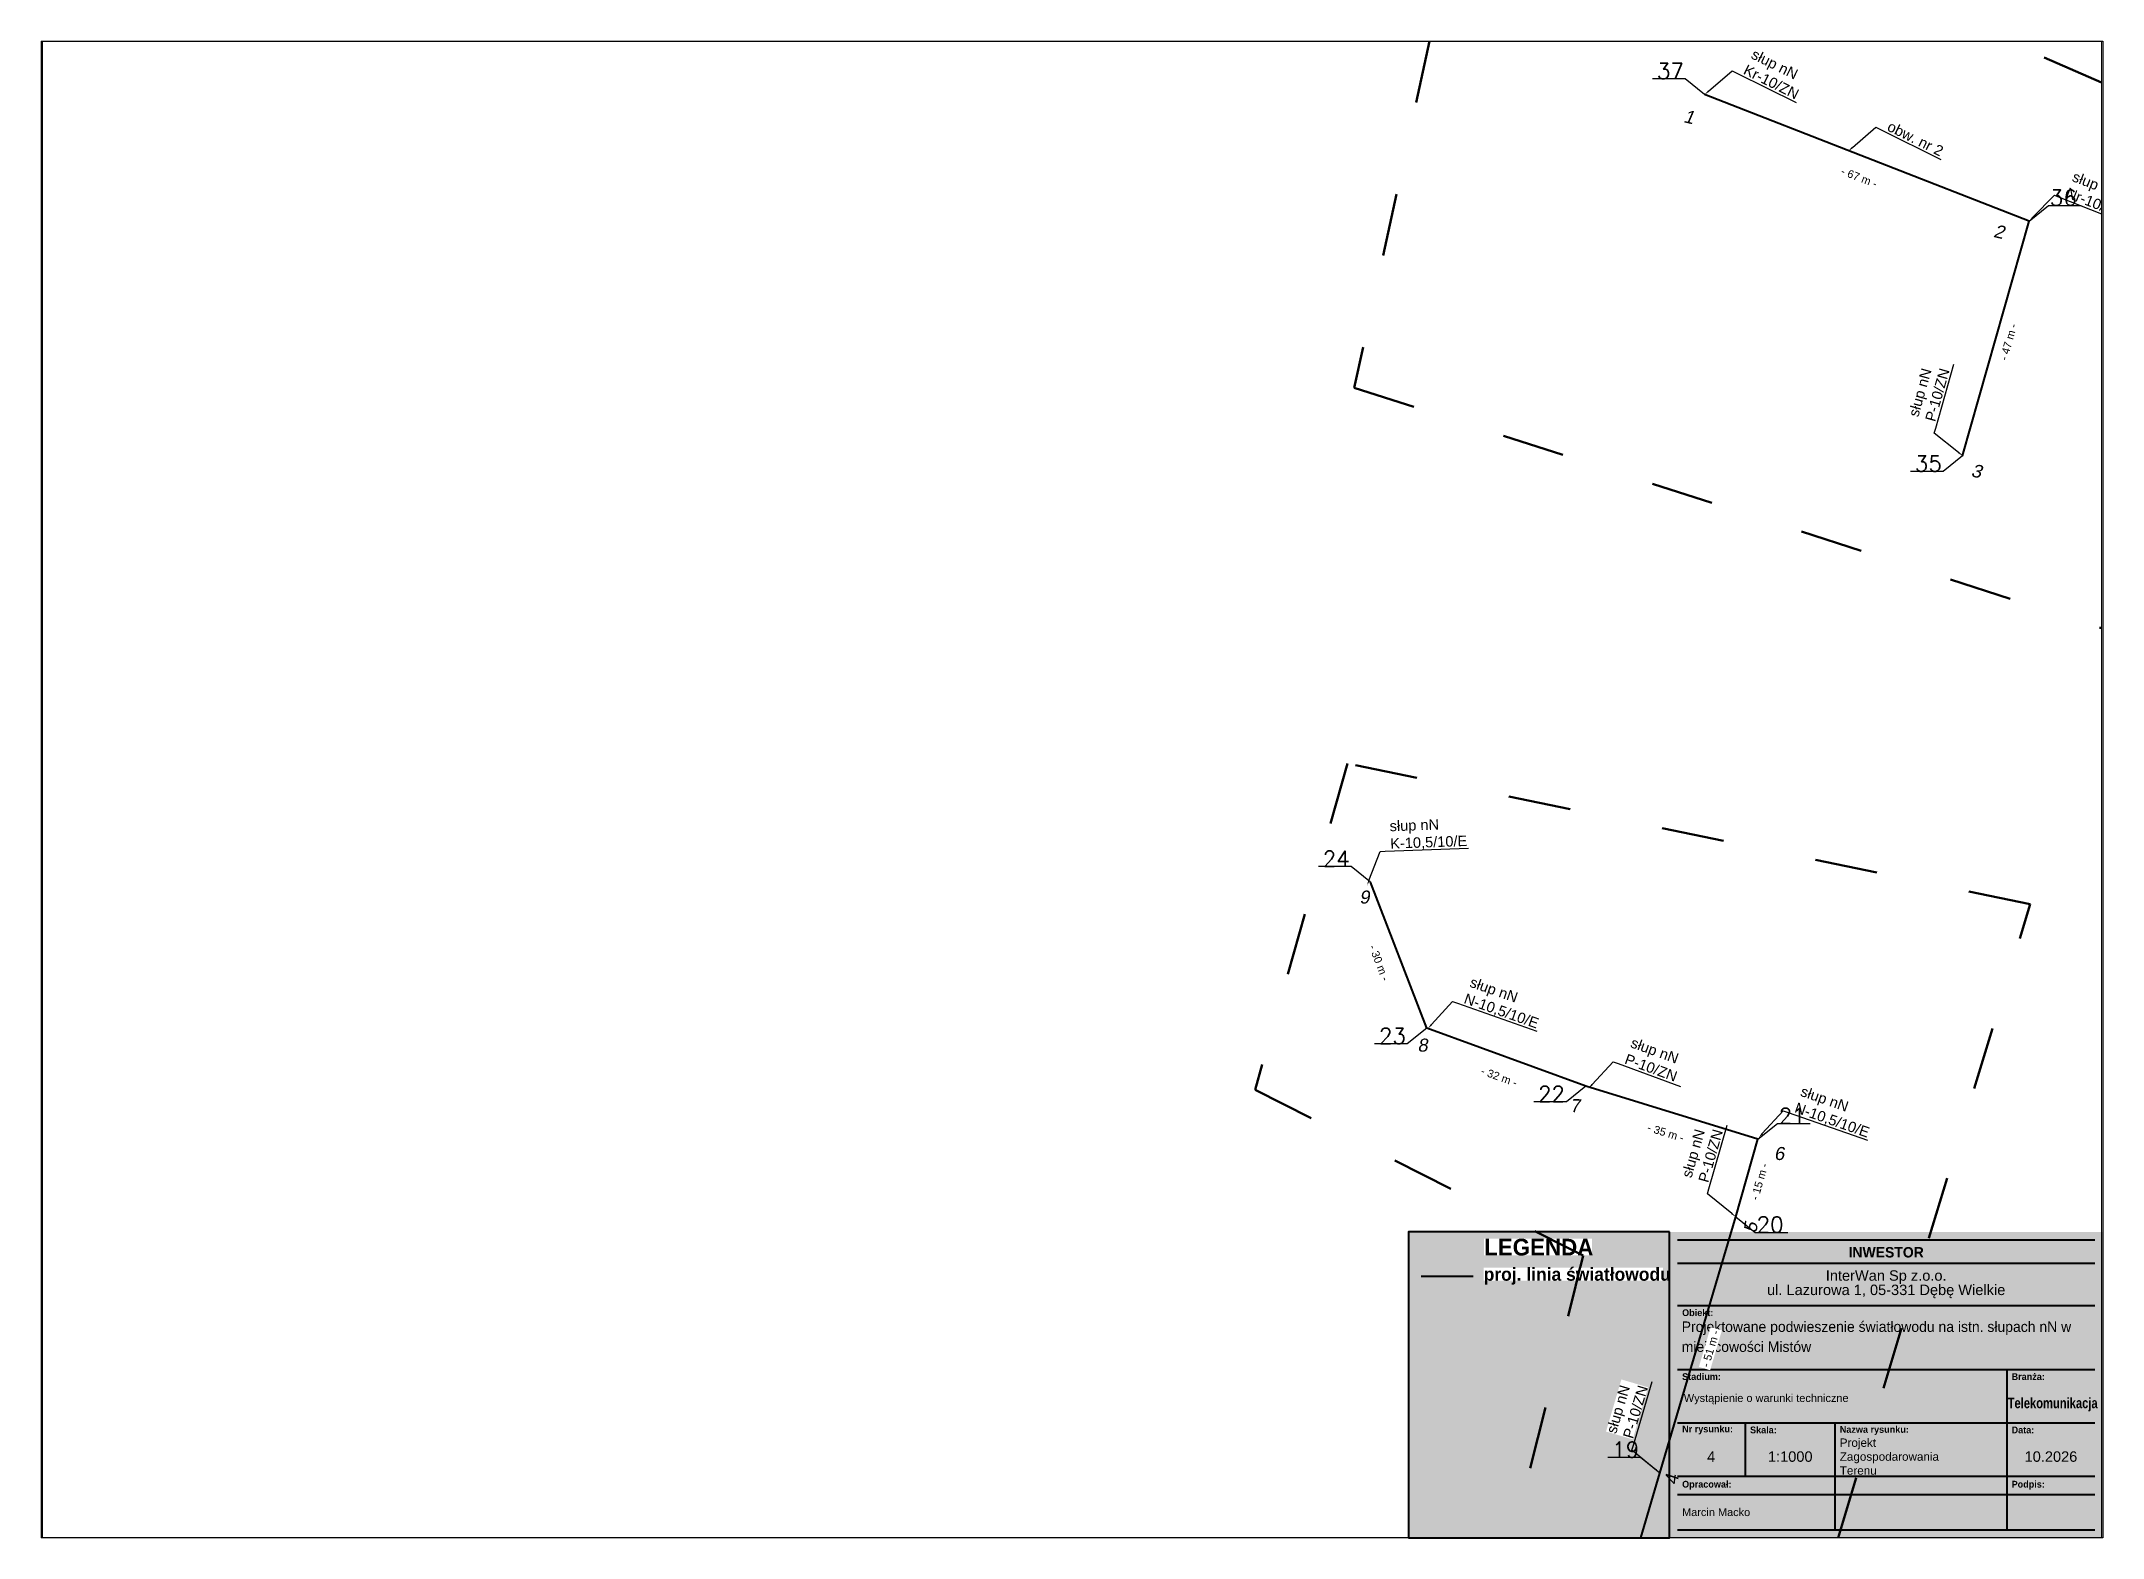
# Paper-space layout '4' of a CAD drawing. Header units: metres, sheet in millimetres. Extents: x 0 to 395, y 0 to 287.
# The model-space entities are those that its viewports show. They can reach past a viewport. Long polylines and large blocks are cut down to what shows.
import ezdxf
from ezdxf import colors
from ezdxf.entities.mleader import LeaderData, LeaderLine
from ezdxf.math import Vec2, Vec3

# ---------------------------------------------------------------- set-up
doc = ezdxf.new("R2010")
doc.units = ezdxf.units.M
doc.header["$MEASUREMENT"] = 0
doc.linetypes.add('ACAD_ISO03W100', pattern=[30, 12, -18])
doc.linetypes.add('DGN Style 2', pattern=[0.005224, 0.003135, -0.00209])
for name, color, linetype, lineweight in [('!TELE', 30, 'Continuous', 40), ('!trafo', 6, 'ACAD_ISO03W100', 50), ('@Tabelka', 7, 'Continuous', 13), ('_mm zasięg trafo', 6, 'ACAD_ISO03W100', 35), ('_numery slupow etap 4 cz. 2', 7, 'Continuous', 40), ('_światłowód', 30, 'Continuous', 50)]:
    doc.layers.add(name, color=color, linetype=linetype, lineweight=lineweight)
for name, color, linetype in [('!wymiary', 7, 'Continuous'), ('_MM opisy', 7, 'Continuous'), ('makro-numeracja-punktow', 7, 'Continuous')]:
    doc.layers.add(name, color=color, linetype=linetype)
doc.layers.add('@KonstrTabelki', color=253, linetype='DGN Style 2', lineweight=0, plot=False)
doc.styles.add('GeodText', font='romans.shx')
doc.styles.add('LEGENDA', font='arial.ttf')
doc.styles.get("Standard").update_dxf_attribs({"font": 'arial.ttf'})
doc.dimstyles.new('opis linie', dxfattribs={"dimtxt": 1.5, "dimasz": 2.5, "dimexe": 1.25, "dimexo": 0.625, "dimgap": 2.5, "dimtad": 4, "dimdec": 0, "dimtxsty": 'Standard', "dimcen": 2.5, "dimse1": 1, "dimse2": 1, "dimsd1": 1, "dimsd2": 1, "dimclrt": 256, "dimazin": 3, "dimtfac": 1, "dimtdec": 0, "dimtmove": 0, "dimatfit": 3, "dimtfill": 1})
doc.dimstyles.get("Standard").update_dxf_attribs({"dimtxt": 2.5, "dimasz": 2.5, "dimexe": 1.25, "dimexo": 0.625, "dimtad": 1, "dimtxsty": 'Standard', "dimcen": 2.5, "dimazin": 3, "dimtfac": 1, "dimtmove": 0, "dimatfit": 3})

# ---------------------------------------------------------------- blocks, each defined once
blk = doc.blocks.new('tabelka')
at = {"true_color": 0xffffff, "transparency": 33554687}
h = blk.add_hatch(color=7, dxfattribs=at)
h.dxf.hatch_style = 1
h.paths.add_polyline_path([(-83, 58.61), (0, 58.61), (0, 0), (-83, 0)])
at = {"layer": '@KonstrTabelki'}
blk.add_lwpolyline([(-51.29, 11.83), (-51.29, 22.05)], dxfattribs=at)
at = {"layer": '@Tabelka', "lineweight": 40}
for p, q in [((-81.5, 57.11), (-1.5, 57.11)), ((-81.5, 52.66), (-1.5, 52.66)), ((-81.5, 44.52), (-1.5, 44.52)), ((-81.5, 32.27), (-1.5, 32.27)), ((-81.5, 32.27), (-18.36, 32.27)), ((-18.36, 32.27), (-18.36, 22.05)), ((-81.5, 22.05), (-18.36, 22.05)), ((-68.48, 11.83), (-68.48, 22.05)), ((-51.29, 11.83), (-51.29, 22.05)), ((-18.36, 22.05), (-1.5, 22.05)), ((-18.36, 22.05), (-18.36, 11.83)), ((-51.29, 11.83), (-51.29, 18.64)), ((-18.36, 18.64), (-18.36, 11.83)), ((-51.29, 1.5), (-51.29, 15.11)), ((-18.36, 15.11), (-18.36, 1.5)), ((-81.5, 11.83), (-1.5, 11.83)), ((-81.5, 11.83), (-1.5, 11.83)), ((-81.5, 8.31), (-1.5, 8.31)), ((-81.5, 1.5), (-1.5, 1.5)), ((-81.5, 1.5), (-1.5, 1.5))]:
    blk.add_line(p, q, dxfattribs=at)
at = {"layer": '@Tabelka'}
for s, insert, char_height, attachment_point, line_spacing_factor in [('{\\fLato Light|b1|i0|c238|p34;INWESTOR}', (-41.5, 55.72), 2, 2, 0.825), ('{\\fLato Light|b1|i0|c238|p34;Obiekt:}', (-80.6, 43.13), 1.3, 4, 0.946154), ('{\\fLato Light|b1|i0|c238|p34;Branża:}', (-17.47, 30.88), 1.3, 4, 0.946154), ('Wystąpienie o warunki techniczne', (-80.27, 26.56), 1.5, 4, 0.825), ('{\\fLato Light|b1|i0|c238|p34;\\W0.8;Telekomunikacja}', (-9.6, 25.53), 2, 5, 0.76875), ('{\\fLato Light|b1|i0|c238|p34;Nr rysunku:}', (-80.6, 20.66), 1.3, 4, 0.946154), ('{\\fLato Light|b1|i0|c238|p34;Skala:}', (-67.58, 20.66), 1.3, 4, 0.946154), ('{\\fLato Light|b1|i0|c238|p34;Nazwa rysunku:}', (-50.39, 20.57), 1.3, 4, 0.946154), ('{\\fLato Light|b1|i0|c238|p34;Data:}', (-17.47, 20.66), 1.3, 4, 0.946154), ('10.2026', (-9.93, 15.55), 2, 5, 0.825), ('{\\fLato Light|b1|i0|c238|p34;Opracował:}', (-80.6, 10.07), 1.3, 4, 0.946154), ('{\\fLato Light|b1|i0|c238|p34;Podpis:}', (-17.47, 10.07), 1.3, 4, 0.946154)]:
    blk.add_mtext(s, dxfattribs=dict(at, insert=insert, char_height=char_height, attachment_point=attachment_point, line_spacing_factor=line_spacing_factor))
at = {"layer": '@Tabelka', "insert": (-41.5, 51.27), "char_height": 2, "attachment_point": 2, "line_spacing_factor": 0.825, "style": 'LEGENDA'}
blk.add_mtext('InterWan Sp z.o.o.\\Pul. Lazurowa 1, 05-331 Dębę Wielkie', dxfattribs=at)
at = {"layer": '@Tabelka', "attachment_point": 4}
for s, insert, char_height, width, line_spacing_factor in [('{\\fLato Light|b1|i0|c238|p34;Stadium:}', (-80.6, 30.88), 1.3, 8.6456, 0.946154), ('Marcin Macko', (-80.6, 4.9), 1.5, 27.9275, 0.825)]:
    blk.add_mtext(s, dxfattribs=dict(at, insert=insert, char_height=char_height, width=width, line_spacing_factor=line_spacing_factor))
blk = doc.blocks.new('legenda')
at = {"true_color": 0xffffff, "transparency": 33554687}
h = blk.add_hatch(color=7, dxfattribs=at)
h.dxf.hatch_style = 1
h.paths.add_polyline_path([(0, 58.61), (0, 0), (-50, 0), (-50, 58.61)])
at = {"lineweight": 40}
blk.add_lwpolyline([(0, 58.61), (-50, 58.61), (-50, 0)], dxfattribs=at)
at = {"layer": '_światłowód', "lineweight": 40}
blk.add_lwpolyline([(-47.62, 50.14), (-37.62, 50.14)], dxfattribs=at)
at = {"layer": '_mm zasięg trafo', "bg_fill": 3, "box_fill_scale": 1, "bg_fill_color": 256, "bg_fill_transparency": 0}
for s, width, heights, insert, char_height, attachment_point in [('{\\fLato Light|b1|i0|c238|p34;\\C7;LEGENDA}', 20.65, [-3.27], (-35.53, 57.31), 3.2, 1), ('\\pxt4;{\\fLato Light|b1|i0|c238|p34;\\C7;proj. linia światłowodu}', 34.3358, [-3.2], (-35.62, 50.14), 2.5, 4)]:
    blk.add_mtext_dynamic_manual_height_columns(s, width=width, gutter_width=1, heights=heights, dxfattribs=dict(at, insert=insert, char_height=char_height, attachment_point=attachment_point))
at = {"lineweight": 40}
blk.add_lwpolyline([(-50, 0), (0, 0), (0, 58.61)], dxfattribs=at)
blk.add_lwpolyline([(0, 58.61), (0, 0)])
blk = doc.blocks.new('*D203')
at = {"layer": '!wymiary', "insert": (7541980.15, 5787804.05), "char_height": 1.5, "attachment_point": 5, "rotation": 338.6508, "bg_fill": 3, "box_fill_scale": 1.25, "bg_fill_color": 257, "bg_fill_transparency": 0}
blk.add_mtext('\\A1;- 67 m -', dxfattribs=at)
blk = doc.blocks.new('*D204')
at = {"layer": '!wymiary', "insert": (7542008.7343, 5787772.4921), "char_height": 1.5, "attachment_point": 5, "rotation": 74.201313, "bg_fill": 3, "box_fill_scale": 1.25, "bg_fill_color": 257, "bg_fill_transparency": 0}
blk.add_mtext('\\A1;- 47 m -', dxfattribs=at)
blk = doc.blocks.new('*D205')
at = {"layer": '!wymiary', "insert": (7541888.16, 5787653.53), "char_height": 1.5, "attachment_point": 5, "rotation": 291.0293, "bg_fill": 3, "box_fill_scale": 1.25, "bg_fill_color": 257, "bg_fill_transparency": 0}
blk.add_mtext('\\A1;- 30 m -', dxfattribs=at)
blk = doc.blocks.new('*D206')
at = {"layer": '!wymiary', "insert": (7541911.16, 5787631.67), "char_height": 1.5, "attachment_point": 5, "rotation": 340.0193, "bg_fill": 3, "box_fill_scale": 1.25, "bg_fill_color": 257, "bg_fill_transparency": 0}
blk.add_mtext('\\A1;- 32 m -', dxfattribs=at)
blk = doc.blocks.new('*D207')
at = {"layer": '!wymiary', "insert": (7541943.07, 5787620.96), "char_height": 1.5, "attachment_point": 5, "rotation": 342.7886, "bg_fill": 3, "box_fill_scale": 1.25, "bg_fill_color": 257, "bg_fill_transparency": 0}
blk.add_mtext('\\A1;- 35 m -', dxfattribs=at)
blk = doc.blocks.new('*D208')
at = {"layer": '!wymiary', "insert": (7541961.04, 5787611.57), "char_height": 1.5, "attachment_point": 5, "rotation": 74.0459, "bg_fill": 3, "box_fill_scale": 1.25, "bg_fill_color": 257, "bg_fill_transparency": 0}
blk.add_mtext('\\A1;- 15 m -', dxfattribs=at)
blk = doc.blocks.new('*D209')
at = {"layer": '!wymiary', "insert": (7541951.65, 5787579.57), "char_height": 1.5, "attachment_point": 5, "rotation": 73.5395, "bg_fill": 3, "box_fill_scale": 1.25, "bg_fill_color": 257, "bg_fill_transparency": 0}
blk.add_mtext('\\A1;- 51 m -', dxfattribs=at)
blk = doc.blocks.new('*D210')
at = {"layer": '!wymiary', "insert": (7541937.07, 5787530.39), "char_height": 1.5, "attachment_point": 5, "rotation": 73.4291, "bg_fill": 3, "box_fill_scale": 1.25, "bg_fill_color": 257, "bg_fill_transparency": 0}
blk.add_mtext('\\A1;- 51 m -', dxfattribs=at)

msp = doc.modelspace()

# ---------------------------------------------------------------- linework, layer by layer
at = {"layer": '!TELE'}
for points in [[(7541999.97, 5787750.7), (7542012.69, 5787795.64), (7541950.54, 5787819.93)], [(7541927.33, 5787506.49), (7541941.98, 5787555.72), (7541956.5, 5787604.84), (7541960.74, 5787619.69), (7541927.78, 5787629.9), (7541897.28, 5787640.99), (7541886.53, 5787668.95)]]:
    msp.add_lwpolyline(points, dxfattribs=at)

# ---------------------------------------------------------------- texts
at = {"layer": '_numery slupow etap 4 cz. 2', "oblique": 10}
msp.add_text('1', height=2.5, rotation=346.8099, dxfattribs=at).set_placement((7541946.36, 5787814.66))
at = {"layer": 'makro-numeracja-punktow', "lineweight": 30, "char_height": 3, "attachment_point": 9, "line_spacing_factor": 0.8, "style": 'GeodText'}
for s, insert in [('37', (7541946.54, 5787822.93)), ('24', (7541882.53, 5787671.95))]:
    msp.add_mtext(s, dxfattribs=dict(at, insert=insert))

# ---------------------------------------------------------------- next in the draw order: leaders
at = {"layer": '_MM opisy'}
ml = msp.add_multileader_mtext('Standard', dxfattribs=at)
ml.set_content('\\pxql;słup nN\\PKr-10/ZN', color=256)
ml.set_leader_properties()
ml.build(insert=Vec2(0, 0))
ml.multileader.update_dxf_attribs({"has_text_frame": 1, "text_left_attachment_type": 5, "text_right_attachment_type": 5, "dogleg_length": 1, "arrow_head_size": 1})
ctx = ml.context
ctx.base_point, ctx.char_height, ctx.arrow_head_size, ctx.landing_gap_size, ctx.plane_origin, ctx.plane_x_axis, ctx.plane_y_axis = Vec3(7541956.7, 5787824.03), 2, 1, 1, Vec3(7541951.45, 5787817.9), Vec3(0.896138, -0.443776), Vec3(0.443776, 0.896138)
ctx.left_attachment, ctx.right_attachment = 5, 5
notes = []
notes.append((ctx, [(0, (1, 1, 0), (7541955.81, 5787824.47), (0.896138, -0.443776), 1, [(0, [(7541950.54, 5787819.93), (7541955.81, 5787824.47)], 0, [])])]))
ctx.mtext.insert, ctx.mtext.text_direction, ctx.mtext.rotation, ctx.mtext.flow_direction = Vec3(7541960.16, 5787828.75), Vec3(0.896138, -0.443776), 5.823378, 5
ctx.mtext.has_bg_fill, ctx.mtext.bg_color, ctx.mtext.bg_scale_factor, ctx.mtext.bg_transparency, ctx.mtext.use_window_bg_color = 1, -1023410175, 1, 0, 1
ml = msp.add_multileader_mtext('Standard', dxfattribs=at)
ml.set_content('\\pxql;słup nN\\PNr-10/ZN', color=256)
ml.set_leader_properties()
ml.build(insert=Vec2(0, 0))
ml.multileader.update_dxf_attribs({"has_text_frame": 1, "text_left_attachment_type": 5, "text_right_attachment_type": 5, "dogleg_length": 1, "arrow_head_size": 1})
ctx = ml.context
ctx.base_point, ctx.char_height, ctx.arrow_head_size, ctx.landing_gap_size, ctx.plane_origin, ctx.plane_x_axis, ctx.plane_y_axis = Vec3(7542018.47, 5787800.26), 2, 1, 1, Vec3(7542013.77, 5787793.69), Vec3(0.931379, -0.36405), Vec3(0.36405, 0.931379)
ctx.left_attachment, ctx.right_attachment = 5, 5
notes.append((ctx, [(0, (1, 1, 0), (7542017.54, 5787800.62), (0.931379, -0.36405), 1, [(0, [(7542012.69, 5787795.64), (7542017.54, 5787800.62)], 0, [])])]))
ctx.mtext.insert, ctx.mtext.text_direction, ctx.mtext.rotation, ctx.mtext.flow_direction = Vec3(7542021.5, 5787805.27), Vec3(0.931379, -0.36405), 5.910572, 5
ctx.mtext.has_bg_fill, ctx.mtext.bg_color, ctx.mtext.bg_scale_factor, ctx.mtext.bg_transparency, ctx.mtext.use_window_bg_color = 1, -1023410175, 1, 0, 1
ml = msp.add_multileader_mtext('Standard', dxfattribs=at)
ml.set_content('\\pxql;słup nN\\PP-10/ZN', color=256)
ml.set_leader_properties()
ml.build(insert=Vec2(0, 0))
ml.multileader.update_dxf_attribs({"has_text_frame": 1, "text_left_attachment_type": 5, "text_right_attachment_type": 5, "dogleg_length": 1, "arrow_head_size": 1})
ctx = ml.context
ctx.base_point, ctx.char_height, ctx.arrow_head_size, ctx.landing_gap_size, ctx.plane_origin, ctx.plane_x_axis, ctx.plane_y_axis = Vec3(7541994.82, 5787756.02), 2, 1, 1, Vec3(7542001.81, 5787751.97), Vec3(0.272258, 0.962224), Vec3(-0.962224, 0.272258)
ctx.left_attachment, ctx.right_attachment = 5, 5
notes.append((ctx, [(0, (1, 1, 0), (7541994.54, 5787755.05), (0.272258, 0.962224), 1, [(0, [(7541999.97, 5787750.7), (7541994.54, 5787755.05)], 0, [])])]))
ctx.mtext.insert, ctx.mtext.text_direction, ctx.mtext.rotation, ctx.mtext.flow_direction = Vec3(7541989.54, 5787758.55), Vec3(0.272258, 0.962224), 1.295057, 5
ctx.mtext.has_bg_fill, ctx.mtext.bg_color, ctx.mtext.bg_scale_factor, ctx.mtext.bg_transparency, ctx.mtext.use_window_bg_color = 1, -1023410175, 1, 0, 1
ml = msp.add_multileader_mtext('Standard', dxfattribs=at)
ml.set_content('\\pxql;słup nN\\PK-10,5/10/E', color=256)
ml.set_leader_properties()
ml.build(insert=Vec2(0, 0))
ml.multileader.update_dxf_attribs({"has_text_frame": 1, "text_left_attachment_type": 5, "text_right_attachment_type": 5, "dogleg_length": 1, "arrow_head_size": 1})
ctx = ml.context
ctx.base_point, ctx.char_height, ctx.arrow_head_size, ctx.landing_gap_size, ctx.plane_origin, ctx.plane_x_axis, ctx.plane_y_axis = Vec3(7541889.35, 5787674.92), 2, 1, 1, Vec3(7541887.64, 5787667.03), Vec3(0.999361, 0.035743), Vec3(-0.035743, 0.999361)
ctx.left_attachment, ctx.right_attachment = 5, 5
notes.append((ctx, [(0, (1, 1, 0), (7541888.35, 5787674.88), (0.999361, 0.035743), 1, [(0, [(7541885.87, 5787668.38), (7541888.35, 5787674.88)], 0, [])])]))
ctx.mtext.insert, ctx.mtext.text_direction, ctx.mtext.rotation, ctx.mtext.flow_direction = Vec3(7541890.14, 5787680.72), Vec3(0.999361, 0.035743), 0.03575, 5
ctx.mtext.has_bg_fill, ctx.mtext.bg_color, ctx.mtext.bg_scale_factor, ctx.mtext.bg_transparency, ctx.mtext.use_window_bg_color = 1, -1023410175, 1, 0, 1
ml = msp.add_multileader_mtext('Standard', dxfattribs=at)
ml.set_content('\\pxql;słup nN\\PN-10,5/10/E', color=256)
ml.set_leader_properties()
ml.build(insert=Vec2(0, 0))
ml.multileader.update_dxf_attribs({"has_text_frame": 1, "text_left_attachment_type": 5, "text_right_attachment_type": 5, "dogleg_length": 1, "arrow_head_size": 1})
ctx = ml.context
ctx.base_point, ctx.char_height, ctx.arrow_head_size, ctx.landing_gap_size, ctx.plane_origin, ctx.plane_x_axis, ctx.plane_y_axis = Vec3(7541903.16, 5787645.76), 2, 1, 1, Vec3(7541898.69, 5787639.04), Vec3(0.943508, -0.331351), Vec3(0.331351, 0.943508)
ctx.left_attachment, ctx.right_attachment = 5, 5
notes.append((ctx, [(0, (1, 1, 0), (7541902.22, 5787646.09), (0.943508, -0.331351), 1, [(0, [(7541897.54, 5787640.95), (7541902.22, 5787646.09)], 0, [])])]))
ctx.mtext.insert, ctx.mtext.text_direction, ctx.mtext.rotation, ctx.mtext.flow_direction = Vec3(7541906.02, 5787650.87), Vec3(0.943508, -0.331351), 5.94545, 5
ctx.mtext.has_bg_fill, ctx.mtext.bg_color, ctx.mtext.bg_scale_factor, ctx.mtext.bg_transparency, ctx.mtext.use_window_bg_color = 1, -1023410175, 1, 0, 1
ml = msp.add_multileader_mtext('Standard', dxfattribs=at)
ml.set_content('\\pxql;słup nN\\PP-10/ZN', color=256)
ml.set_leader_properties()
ml.build(insert=Vec2(0, 0))
ml.multileader.update_dxf_attribs({"has_text_frame": 1, "text_left_attachment_type": 5, "text_right_attachment_type": 5, "dogleg_length": 1, "arrow_head_size": 1})
ctx = ml.context
ctx.base_point, ctx.char_height, ctx.arrow_head_size, ctx.landing_gap_size, ctx.plane_origin, ctx.plane_x_axis, ctx.plane_y_axis = Vec3(7541933.95, 5787634.19), 2, 1, 1, Vec3(7541929.41, 5787627.52), Vec3(0.939808, -0.341703), Vec3(0.341703, 0.939808)
ctx.left_attachment, ctx.right_attachment = 5, 5
notes.append((ctx, [(0, (1, 1, 0), (7541933.01, 5787634.53), (0.939808, -0.341703), 1, [(0, [(7541928.28, 5787629.44), (7541933.01, 5787634.53)], 0, [])])]))
ctx.mtext.insert, ctx.mtext.text_direction, ctx.mtext.rotation, ctx.mtext.flow_direction = Vec3(7541936.86, 5787639.27), Vec3(0.939808, -0.341703), 5.934456, 5
ctx.mtext.has_bg_fill, ctx.mtext.bg_color, ctx.mtext.bg_scale_factor, ctx.mtext.bg_transparency, ctx.mtext.use_window_bg_color = 1, -1023410175, 1, 0, 1
ml = msp.add_multileader_mtext('Standard', dxfattribs=at)
ml.set_content('\\pxql;słup nN\\PN-10,5/10/E', color=256)
ml.set_leader_properties()
ml.build(insert=Vec2(0, 0))
ml.multileader.update_dxf_attribs({"has_text_frame": 1, "text_left_attachment_type": 5, "text_right_attachment_type": 5, "dogleg_length": 1, "arrow_head_size": 1})
ctx = ml.context
ctx.base_point, ctx.char_height, ctx.arrow_head_size, ctx.landing_gap_size, ctx.plane_origin, ctx.plane_x_axis, ctx.plane_y_axis = Vec3(7541966.53, 5787624.85), 2, 1, 1, Vec3(7541962.06, 5787618.13), Vec3(0.943508, -0.331351), Vec3(0.331351, 0.943508)
ctx.left_attachment, ctx.right_attachment = 5, 5
notes.append((ctx, [(0, (1, 1, 0), (7541965.59, 5787625.18), (0.943508, -0.331351), 1, [(0, [(7541960.91, 5787620.04), (7541965.59, 5787625.18)], 0, [])])]))
ctx.mtext.insert, ctx.mtext.text_direction, ctx.mtext.rotation, ctx.mtext.flow_direction = Vec3(7541969.38, 5787629.96), Vec3(0.943508, -0.331351), 5.94545, 5
ctx.mtext.has_bg_fill, ctx.mtext.bg_color, ctx.mtext.bg_scale_factor, ctx.mtext.bg_transparency, ctx.mtext.use_window_bg_color = 1, -1023410175, 1, 0, 1
ml = msp.add_multileader_mtext('Standard', dxfattribs=at)
ml.set_content('\\pxql;słup nN\\PP-10/ZN', color=256)
ml.set_leader_properties()
ml.build(insert=Vec2(0, 0))
ml.multileader.update_dxf_attribs({"has_text_frame": 1, "text_left_attachment_type": 5, "text_right_attachment_type": 5, "dogleg_length": 1, "arrow_head_size": 1})
ctx = ml.context
ctx.base_point, ctx.char_height, ctx.arrow_head_size, ctx.landing_gap_size, ctx.plane_origin, ctx.plane_x_axis, ctx.plane_y_axis = Vec3(7541951.36, 5787610.17), 2, 1, 1, Vec3(7541958.33, 5787606.1), Vec3(0.274867, 0.961482), Vec3(-0.961482, 0.274867)
ctx.left_attachment, ctx.right_attachment = 5, 5
notes.append((ctx, [(0, (1, 1, 0), (7541951.08, 5787609.21), (0.274867, 0.961482), 1, [(0, [(7541956.5, 5787604.84), (7541951.08, 5787609.21)], 0, [])])]))
ctx.mtext.insert, ctx.mtext.text_direction, ctx.mtext.rotation, ctx.mtext.flow_direction = Vec3(7541946.08, 5787612.72), Vec3(0.274867, 0.961482), 1.292345, 5
ctx.mtext.has_bg_fill, ctx.mtext.bg_color, ctx.mtext.bg_scale_factor, ctx.mtext.bg_transparency, ctx.mtext.use_window_bg_color = 1, -1023410175, 1, 0, 1
ml = msp.add_multileader_mtext('Standard', dxfattribs=at)
ml.set_content('\\pxql;słup nN\\PP-10/ZN', color=256)
ml.set_leader_properties()
ml.build(insert=Vec2(0, 0))
ml.multileader.update_dxf_attribs({"has_text_frame": 1, "text_left_attachment_type": 5, "text_right_attachment_type": 5, "dogleg_length": 1, "arrow_head_size": 1})
ctx = ml.context
ctx.base_point, ctx.char_height, ctx.arrow_head_size, ctx.landing_gap_size, ctx.plane_origin, ctx.plane_x_axis, ctx.plane_y_axis = Vec3(7541936.89, 5787561.1), 2, 1, 1, Vec3(7541943.83, 5787556.97), Vec3(0.283354, 0.959015), Vec3(-0.959015, 0.283354)
ctx.left_attachment, ctx.right_attachment = 5, 5
notes.append((ctx, [(0, (1, 1, 0), (7541936.61, 5787560.14), (0.283354, 0.959015), 1, [(0, [(7541941.98, 5787555.72), (7541936.61, 5787560.14)], 0, [])])]))
ctx.mtext.insert, ctx.mtext.text_direction, ctx.mtext.rotation, ctx.mtext.flow_direction = Vec3(7541931.64, 5787563.69), Vec3(0.283354, 0.959015), 1.283506, 5
ctx.mtext.has_bg_fill, ctx.mtext.bg_color, ctx.mtext.bg_scale_factor, ctx.mtext.bg_transparency, ctx.mtext.use_window_bg_color = 1, -1023410175, 1, 0, 1
for ctx, leaders in notes:
    for number, flags, end, landing, length, lines in leaders:
        leader = LeaderData()
        leader.index, (leader.has_last_leader_line, leader.has_dogleg_vector, leader.attachment_direction) = number, flags
        leader.last_leader_point, leader.dogleg_vector, leader.dogleg_length = Vec3(end), Vec3(landing), length
        for number, points, colour, breaks in lines:
            line = LeaderLine()
            line.index, line.vertices, line.color, line.breaks = number, Vec3.list(points), colors.encode_raw_color(colour), breaks
            leader.lines.append(line)
        ctx.leaders.append(leader)

# ---------------------------------------------------------------- next in the draw order: linework, layer by layer
at = {"layer": '!trafo', "color": 3}
msp.add_lwpolyline([(7541883.41, 5787763.73), (7542032.96, 5787715.59), (7542057.43, 5787808.8), (7541959.53, 5787851.5), (7542064.86, 5788382.73), (7542020.48, 5788394.71)], close=True, dxfattribs=at)
msp.add_lwpolyline([(7541872.75, 5787402.39), (7541962.71, 5787499.11), (7542012.9, 5787664.75), (7541882.11, 5787691.74), (7541864.41, 5787629.15), (7541927.26, 5787597.42), (7541902.3, 5787497.08), (7541870.25, 5787462.38)], dxfattribs=at)

# ---------------------------------------------------------------- next in the draw order: texts
at = {"layer": 'makro-numeracja-punktow', "lineweight": 30, "char_height": 3, "line_spacing_factor": 0.8, "style": 'GeodText'}
for s, insert, attachment_point in [('36', (7542016.69, 5787798.64), 7), ('35', (7541995.97, 5787747.7), 9), ('21', (7541964.74, 5787622.69), 7), ('19', (7541937.98, 5787558.72), 9)]:
    msp.add_mtext(s, dxfattribs=dict(at, insert=insert, attachment_point=attachment_point))

# ---------------------------------------------------------------- next in the draw order: dimensions: what is measured, and where the dimension line sits
at = {"layer": '!wymiary'}
for p1, p2, picture, middle in [((7541950.54, 5787819.93), (7542012.69, 5787795.64), '*D203', (7541980.15, 5787804.05)), ((7541886.53, 5787668.95), (7541897.28, 5787640.99), '*D205', (7541888.16, 5787653.53))]:
    dim = msp.add_aligned_dim(p1=p1, p2=p2, distance=-0.75, dimstyle='opis linie', dxfattribs=at)
    dim.commit()
    dim.dimension.update_dxf_attribs({"geometry": picture, "text_midpoint": middle})

# ---------------------------------------------------------------- next in the draw order: texts
at = {"layer": '_numery slupow etap 4 cz. 2', "oblique": 10}
msp.add_text('9', height=2.5, rotation=359.4803, dxfattribs=at).set_placement((7541884.38, 5787664.87))
at = {"layer": 'makro-numeracja-punktow', "lineweight": 30, "insert": (7541893.28, 5787637.99), "char_height": 3, "attachment_point": 9, "line_spacing_factor": 0.8, "style": 'GeodText'}
msp.add_mtext('23', dxfattribs=at)

# ---------------------------------------------------------------- next in the draw order: dimensions: what is measured, and where the dimension line sits
at = {"layer": '!wymiary'}
for p1, p2, picture, middle in [((7542012.69, 5787795.64), (7541999.97, 5787750.7), '*D204', (7542008.73, 5787772.49)), ((7541897.28, 5787640.99), (7541927.78, 5787629.9), '*D206', (7541911.16, 5787631.67))]:
    dim = msp.add_aligned_dim(p1=p1, p2=p2, distance=-0.75, dimstyle='opis linie', dxfattribs=at)
    dim.commit()
    dim.dimension.update_dxf_attribs({"geometry": picture, "text_midpoint": middle})

# ---------------------------------------------------------------- next in the draw order: leaders
at = {"layer": '_MM opisy'}
ml = msp.add_multileader_mtext('Standard', dxfattribs=at)
ml.set_content('\\pxql;{\\C1;obw. nr 2}', color=256)
ml.set_leader_properties()
ml.build(insert=Vec2(0, 0))
ml.multileader.update_dxf_attribs({"has_text_frame": 1, "text_left_attachment_type": 5, "text_right_attachment_type": 5, "dogleg_length": 1, "arrow_head_size": 1})
ctx = ml.context
ctx.base_point, ctx.char_height, ctx.arrow_head_size, ctx.landing_gap_size, ctx.plane_origin, ctx.plane_x_axis, ctx.plane_y_axis = Vec3(7541984.25, 5787813.21), 2, 1, 1, Vec3(7541978.99, 5787807.08), Vec3(0.896138, -0.443776), Vec3(0.443776, 0.896138)
ctx.left_attachment, ctx.right_attachment = 5, 5
notes = []
notes.append((ctx, [(0, (1, 1, 0), (7541983.35, 5787813.65), (0.896138, -0.443776), 1, [(0, [(7541978.08, 5787809.11), (7541983.35, 5787813.65)], 0, [])])]))
ctx.mtext.insert, ctx.mtext.text_direction, ctx.mtext.rotation, ctx.mtext.flow_direction = Vec3(7541986.22, 5787814.92), Vec3(0.896138, -0.443776), 5.823378, 5
ctx.mtext.has_bg_fill, ctx.mtext.bg_color, ctx.mtext.bg_scale_factor, ctx.mtext.bg_transparency, ctx.mtext.use_window_bg_color = 1, -1023410175, 1, 0, 1
at = {"layer": 'makro-numeracja-punktow', "lineweight": 30, "has_arrowhead": 0, "annotation_type": 0, "has_hookline": 1, "hookline_direction": 0, "text_width": 5.46, "horizontal_direction": (-1, 0, 0)}
for points in [[(7541950.54, 5787819.93), (7541946.81, 5787822.93), (7541946.63, 5787822.93)], [(7541886.53, 5787668.95), (7541882.8, 5787671.95), (7541882.62, 5787671.95)]]:
    msp.add_leader(points, dimstyle='Standard', dxfattribs=at)
for ctx, leaders in notes:
    for number, flags, end, landing, length, lines in leaders:
        leader = LeaderData()
        leader.index, (leader.has_last_leader_line, leader.has_dogleg_vector, leader.attachment_direction) = number, flags
        leader.last_leader_point, leader.dogleg_vector, leader.dogleg_length = Vec3(end), Vec3(landing), length
        for number, points, colour, breaks in lines:
            line = LeaderLine()
            line.index, line.vertices, line.color, line.breaks = number, Vec3.list(points), colors.encode_raw_color(colour), breaks
            leader.lines.append(line)
        ctx.leaders.append(leader)

# ---------------------------------------------------------------- next in the draw order: texts
at = {"layer": '_numery slupow etap 4 cz. 2', "oblique": 10}
for s, rotation, p in [('2', 346.8099, (7542005.74, 5787792.66)), ('3', 346.8099, (7542001.44, 5787746.79)), ('8', 359.4803, (7541895.52, 5787636.5))]:
    msp.add_text(s, height=2.5, rotation=rotation, dxfattribs=at).set_placement(p)
at = {"layer": 'makro-numeracja-punktow', "lineweight": 30, "insert": (7541923.78, 5787626.9), "char_height": 3, "attachment_point": 9, "line_spacing_factor": 0.8, "style": 'GeodText'}
msp.add_mtext('22', dxfattribs=at)

# ---------------------------------------------------------------- next in the draw order: dimensions: what is measured, and where the dimension line sits
at = {"layer": '!wymiary'}
dim = msp.add_aligned_dim(p1=(7541927.78, 5787629.9), p2=(7541960.74, 5787619.69), distance=-0.75, dimstyle='opis linie', dxfattribs=at)
dim.commit()
dim.dimension.update_dxf_attribs({"geometry": '*D207', "text_midpoint": (7541943.07, 5787620.96)})

# ---------------------------------------------------------------- next in the draw order: leaders
at = {"layer": 'makro-numeracja-punktow', "lineweight": 30, "has_arrowhead": 0, "annotation_type": 0, "has_hookline": 1, "hookline_direction": 0, "text_width": 5.46}
msp.add_leader([(7542012.69, 5787795.64), (7542016.42, 5787798.64), (7542016.6, 5787798.64)], dimstyle='Standard', dxfattribs=at)
at = {"layer": 'makro-numeracja-punktow', "lineweight": 30, "has_arrowhead": 0, "annotation_type": 0, "has_hookline": 1, "hookline_direction": 0, "text_width": 5.46, "horizontal_direction": (-1, 0, 0)}
for points in [[(7541999.97, 5787750.7), (7541996.24, 5787747.7), (7541996.06, 5787747.7)], [(7541897.28, 5787640.99), (7541893.55, 5787637.99), (7541893.37, 5787637.99)]]:
    msp.add_leader(points, dimstyle='Standard', dxfattribs=at)

# ---------------------------------------------------------------- next in the draw order: texts
at = {"layer": '_numery slupow etap 4 cz. 2', "oblique": 10}
msp.add_text('7', height=2.5, rotation=359.4803, dxfattribs=at).set_placement((7541924.73, 5787624.9))

# ---------------------------------------------------------------- next in the draw order: dimensions: what is measured, and where the dimension line sits
at = {"layer": '!wymiary'}
dim = msp.add_aligned_dim(p1=(7541960.74, 5787619.69), p2=(7541956.5, 5787604.84), distance=-0.75, dimstyle='opis linie', dxfattribs=at)
dim.commit()
dim.dimension.update_dxf_attribs({"geometry": '*D208', "text_midpoint": (7541961.04, 5787611.57)})

# ---------------------------------------------------------------- next in the draw order: leaders
at = {"layer": 'makro-numeracja-punktow', "lineweight": 30, "has_arrowhead": 0, "annotation_type": 0, "has_hookline": 1, "hookline_direction": 0, "text_width": 5.46, "horizontal_direction": (-1, 0, 0)}
msp.add_leader([(7541927.78, 5787629.9), (7541924.05, 5787626.9), (7541923.87, 5787626.9)], dimstyle='Standard', dxfattribs=at)

# ---------------------------------------------------------------- next in the draw order: texts
at = {"layer": '_numery slupow etap 4 cz. 2', "oblique": 10}
msp.add_text('6', height=2.5, rotation=359.4803, dxfattribs=at).set_placement((7541963.84, 5787615.73))
at = {"layer": 'makro-numeracja-punktow', "lineweight": 30, "insert": (7541960.5, 5787601.84), "char_height": 3, "attachment_point": 7, "line_spacing_factor": 0.8, "style": 'GeodText'}
msp.add_mtext('20', dxfattribs=at)

# ---------------------------------------------------------------- next in the draw order: dimensions: what is measured, and where the dimension line sits
at = {"layer": '!wymiary'}
dim = msp.add_aligned_dim(p1=(7541956.5, 5787604.84), p2=(7541941.98, 5787555.72), distance=-0.75, dimstyle='opis linie', dxfattribs=at)
dim.commit()
dim.dimension.update_dxf_attribs({"geometry": '*D209', "text_midpoint": (7541951.65, 5787579.57)})

# ---------------------------------------------------------------- next in the draw order: leaders
at = {"layer": 'makro-numeracja-punktow', "lineweight": 30, "has_arrowhead": 0, "annotation_type": 0, "has_hookline": 1, "hookline_direction": 0, "text_width": 5.46}
msp.add_leader([(7541960.74, 5787619.69), (7541964.47, 5787622.69), (7541964.65, 5787622.69)], dimstyle='Standard', dxfattribs=at)

# ---------------------------------------------------------------- next in the draw order: texts
at = {"layer": '_numery slupow etap 4 cz. 2', "oblique": 10}
msp.add_text('5', height=2.5, rotation=82.2433, dxfattribs=at).set_placement((7541960.47, 5787601.69))

# ---------------------------------------------------------------- next in the draw order: dimensions: what is measured, and where the dimension line sits
at = {"layer": '!wymiary'}
dim = msp.add_aligned_dim(p1=(7541941.98, 5787555.72), p2=(7541927.33, 5787506.49), distance=-0.75, dimstyle='opis linie', dxfattribs=at)
dim.commit()
dim.dimension.update_dxf_attribs({"geometry": '*D210', "text_midpoint": (7541937.07, 5787530.39)})

# ---------------------------------------------------------------- next in the draw order: leaders
at = {"layer": 'makro-numeracja-punktow', "lineweight": 30, "has_arrowhead": 0, "annotation_type": 0, "has_hookline": 1, "hookline_direction": 0, "text_width": 5.46}
msp.add_leader([(7541956.5, 5787604.84), (7541960.23, 5787601.84), (7541960.41, 5787601.84)], dimstyle='Standard', dxfattribs=at)

# ---------------------------------------------------------------- next in the draw order: texts
at = {"layer": '_numery slupow etap 4 cz. 2', "oblique": 10}
msp.add_text('4', height=2.5, rotation=82.2433, dxfattribs=at).set_placement((7541945.33, 5787553.34))

# ---------------------------------------------------------------- next in the draw order: leaders
at = {"layer": 'makro-numeracja-punktow', "lineweight": 30, "has_arrowhead": 0, "annotation_type": 0, "has_hookline": 1, "hookline_direction": 0, "text_width": 5.46, "horizontal_direction": (-1, 0, 0)}
msp.add_leader([(7541941.98, 5787555.72), (7541938.25, 5787558.72), (7541938.07, 5787558.72)], dimstyle='Standard', dxfattribs=at)

psp = doc.layouts.new('4')

# ---------------------------------------------------------------- block references
psp.add_blockref('tabelka', (395, 0))

# ---------------------------------------------------------------- texts
at = {"color": 18, "true_color": 0x000000, "insert": (314.32, 41.46), "char_height": 2, "width": 76.9558, "attachment_point": 1, "line_spacing_factor": 0.825, "style": 'LEGENDA'}
psp.add_mtext('\\pxsm1.15,ql;{\\fLato Light|b0|i0|c238|p34;\\C256;Projektowane podwieszenie światłowodu na istn. słupach nN w miejscowości Mistów}', dxfattribs=at)
at = {"char_height": 2, "attachment_point": 5, "line_spacing_factor": 0.825, "style": 'LEGENDA'}
for s, insert in [('4', (319.97, 15.55)), ('1:1000', (335.12, 15.55))]:
    psp.add_mtext(s, dxfattribs=dict(at, insert=insert))
at = {"color": 1, "insert": (344.61, 15.55, 1), "char_height": 1.6, "width": 26.3577, "attachment_point": 4, "style": 'LEGENDA'}
psp.add_mtext('{\\C18;\\c0;Projekt Zagospodarowania Terenu}', dxfattribs=at)

# ---------------------------------------------------------------- next in the draw order: block references
psp.add_blockref('legenda', (312, 0))

# ---------------------------------------------------------------- next in the draw order: linework, layer by layer
psp.add_lwpolyline([(395, 0), (0.24, 0), (0.24, 286.83), (395, 286.83)], close=True)

# ---------------------------------------------------------------- next in the draw order: viewports
at = {"layer": 'VIEWPORTS'}
psp.add_viewport(center=(197.38, 143.41), size=(394.76, 286.8295), view_center_point=(7541829.2, 5787686.73), view_height=286.8295, dxfattribs=at)

doc.saveas('drawing.dxf')
